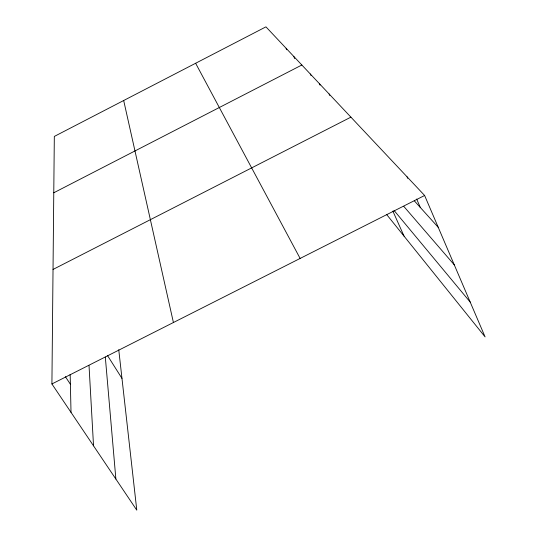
<?xml version="1.0" encoding="UTF-8"?>
<svg xmlns="http://www.w3.org/2000/svg" width="537" height="537" viewBox="0 0 537 537"><rect width="100%" height="100%" fill="white"/><g stroke="black" fill="none" stroke-linecap="round" stroke-linejoin="round"><path stroke-width="0.81" d="M118.751 349.735L136.787 510.15L51.914 383.962L54.324 136.425L265.943 26.85L424.619 195.481L485.086 336.894L386.801 214.706M53.774 192.776L301.848 65.011M53.029 269.446L350.909 117.147M51.914 383.962L424.619 195.481M414.316 200.818L438.246 227.346M403.858 206.456L454.289 264.869M394.037 210.41L470.204 302.089M65.386 376.679L70.394 384.237M107.454 355.454L121.973 378.397M195.622 63.259L300.129 258.438M286.1 48.27L286.778 49.746M293.712 56.358L294.759 58.64M310.305 73.992L310.99 75.502M319.361 83.618L320.045 85.128M329.094 93.962L329.778 95.472M392.869 211.108L404.059 236.159M407.059 176.814L407.717 178.344M416.658 199.026L420.303 207.457M123.678 100.513L173.417 322.515M105.312 357.078L115.878 479.064M89.028 365.657L93.532 445.838M70.172 374.309L71.018 412.362"/></g></svg>
